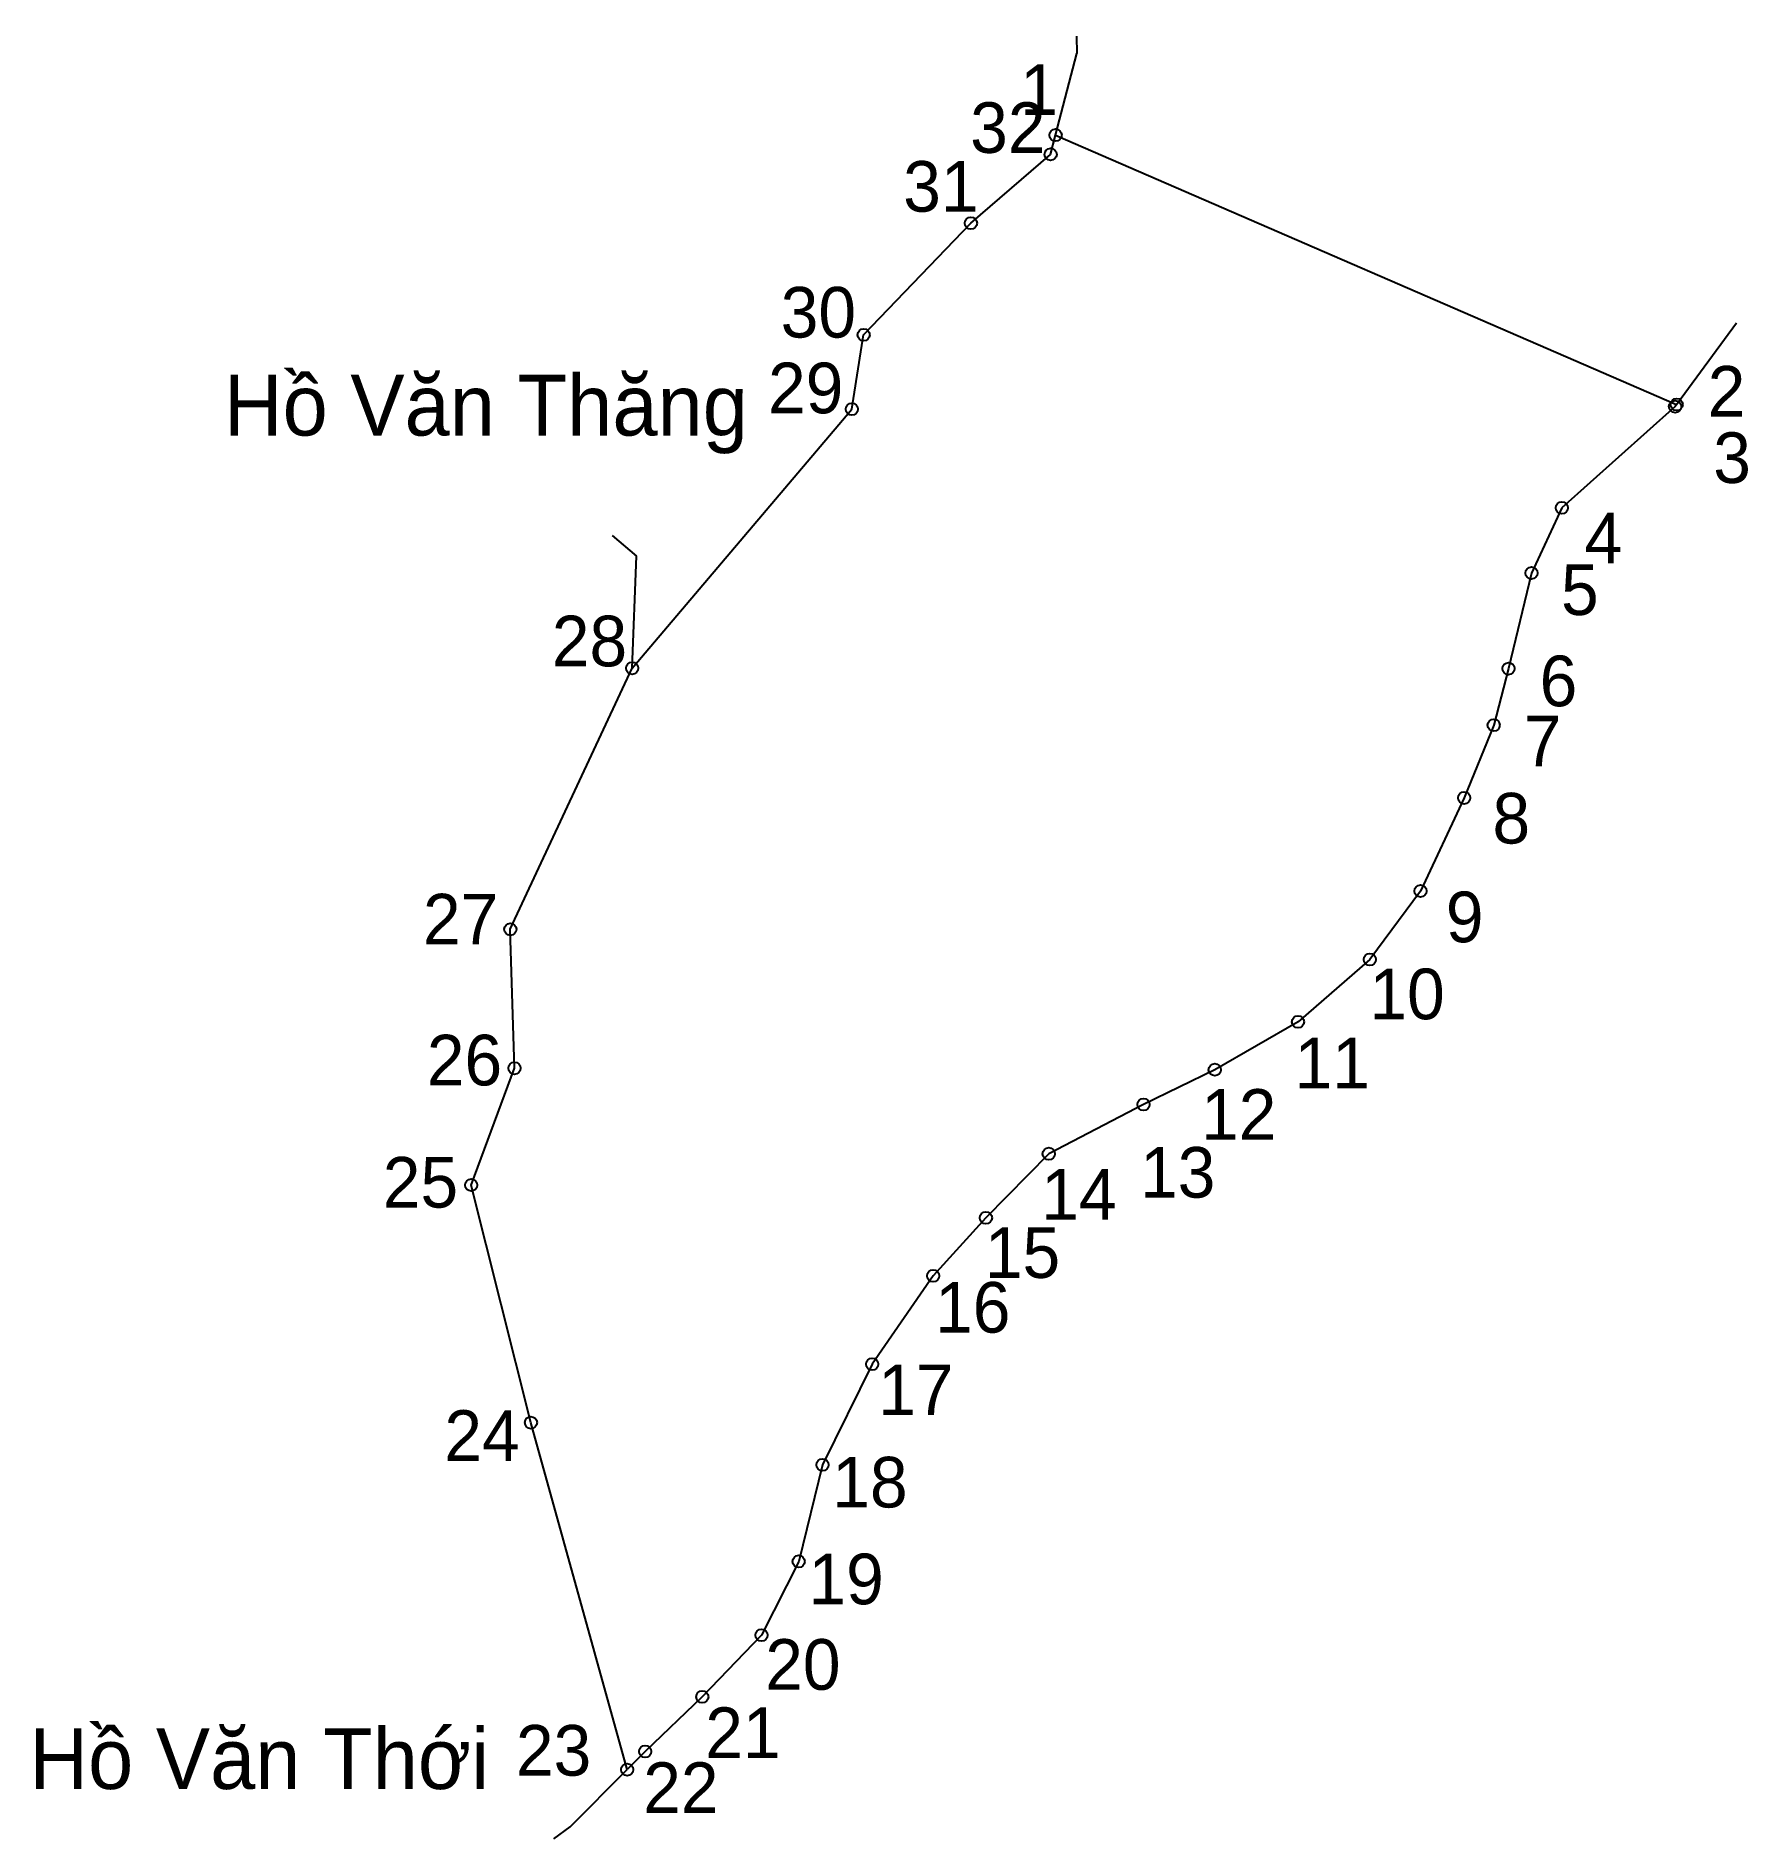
# Model space of a CAD drawing. Extents: x 548673 to 548921, y 1825245 to 1825506.
import ezdxf

# ---------------------------------------------------------------- set-up
doc = ezdxf.new("R2010")
doc.units = 0
for name, color, linetype in [('CanhThua', 7, 'Continuous'), ('MocDinhThua', 7, 'Continuous'), ('RauThua', 7, 'Continuous'), ('SoHieuDinhThua', 7, 'Continuous'), ('TenChuLanCan', 7, 'Continuous')]:
    doc.layers.add(name, color=color, linetype=linetype)

msp = doc.modelspace()

# ---------------------------------------------------------------- linework, layer by layer
at = {"layer": 'CanhThua'}
for p, q in [((548819.69, 1825488.78), (548820.41, 1825491.57)), ((548820.41, 1825491.57), (548910.2, 1825452.61)), ((548808.17, 1825478.84), (548819.69, 1825488.78)), ((548792.66, 1825462.69), (548808.17, 1825478.84)), ((548790.95, 1825451.94), (548792.66, 1825462.69)), ((548759.2, 1825414.47), (548790.95, 1825451.94)), ((548909.97, 1825452.3), (548893.61, 1825437.66)), ((548910.2, 1825452.61), (548909.97, 1825452.3)), ((548893.61, 1825437.66), (548889.21, 1825428.24)), ((548889.21, 1825428.24), (548885.9, 1825414.42)), ((548741.58, 1825376.72), (548759.2, 1825414.47)), ((548885.9, 1825414.42), (548883.75, 1825406.25)), ((548883.75, 1825406.25), (548879.48, 1825395.72)), ((548879.48, 1825395.72), (548873.16, 1825382.26)), ((548873.16, 1825382.26), (548865.85, 1825372.35)), ((548742.19, 1825356.63), (548741.58, 1825376.72)), ((548865.85, 1825372.35), (548855.46, 1825363.35)), ((548855.46, 1825363.35), (548843.42, 1825356.42)), ((548735.93, 1825339.74), (548742.19, 1825356.63)), ((548843.42, 1825356.42), (548833.13, 1825351.39)), ((548833.13, 1825351.39), (548819.42, 1825344.27)), ((548819.42, 1825344.27), (548810.34, 1825335)), ((548744.56, 1825305.39), (548735.93, 1825339.74)), ((548810.34, 1825335), (548802.71, 1825326.61)), ((548802.71, 1825326.61), (548793.9, 1825313.84)), ((548793.9, 1825313.84), (548786.71, 1825299.29)), ((548758.46, 1825255.21), (548744.56, 1825305.39)), ((548786.71, 1825299.29), (548783.27, 1825285.32)), ((548783.27, 1825285.32), (548777.89, 1825274.65)), ((548777.89, 1825274.65), (548769.33, 1825265.73)), ((548769.33, 1825265.73), (548761.08, 1825257.83)), ((548761.08, 1825257.83), (548758.46, 1825255.21))]:
    msp.add_line(p, q, dxfattribs=at)
at = {"layer": 'MocDinhThua'}
for centre in [(548820.41, 1825491.57), (548819.69, 1825488.78), (548808.17, 1825478.84), (548792.66, 1825462.69), (548790.95, 1825451.94), (548909.97, 1825452.3), (548910.2, 1825452.61), (548893.61, 1825437.66), (548889.21, 1825428.24), (548759.2, 1825414.47), (548885.9, 1825414.42), (548883.75, 1825406.25), (548879.48, 1825395.72), (548873.16, 1825382.26), (548741.58, 1825376.72), (548865.85, 1825372.35), (548855.46, 1825363.35), (548742.19, 1825356.63), (548843.42, 1825356.42), (548833.13, 1825351.39), (548819.42, 1825344.27), (548735.93, 1825339.74), (548810.34, 1825335), (548802.71, 1825326.61), (548793.9, 1825313.84), (548744.56, 1825305.39), (548786.71, 1825299.29), (548783.27, 1825285.32), (548777.89, 1825274.65), (548769.33, 1825265.73), (548761.08, 1825257.83), (548758.46, 1825255.21)]:
    msp.add_circle(centre, 0.879, dxfattribs=at)
at = {"layer": 'RauThua'}
for p, q in [((548823.44, 1825505.89), (548823.48, 1825503.37)), ((548820.41, 1825491.57), (548823.48, 1825503.37)), ((548910.2, 1825452.61), (548918.83, 1825464.4)), ((548756.29, 1825433.68), (548759.84, 1825430.7)), ((548759.2, 1825414.47), (548759.84, 1825430.7)), ((548750.21, 1825246.94), (548758.46, 1825255.21)), ((548747.87, 1825245.19), (548750.21, 1825246.94))]:
    msp.add_line(p, q, dxfattribs=at)

# ---------------------------------------------------------------- texts
at = {"layer": 'SoHieuDinhThua'}
for s, height, p in [('1', 7.32, (548815.3, 1825494.49)), ('32', 7.321, (548808.06, 1825488.99)), ('31', 7.321, (548798.38, 1825480.49)), ('30', 7.321, (548780.67, 1825462.29)), ('29', 7.321, (548778.84, 1825451.34)), ('2', 7.32, (548914.69, 1825450.86)), ('3', 7.32, (548915.49, 1825441.26)), ('4', 7.32, (548896.89, 1825429.63)), ('5', 7.32, (548893.48, 1825422.17)), ('28', 7.321, (548747.58, 1825414.75)), ('6', 7.32, (548890.39, 1825408.98)), ('7', 7.32, (548888.09, 1825400.28)), ('8', 7.32, (548883.57, 1825389.13)), ('27', 7.321, (548728.95, 1825374.53)), ('9', 7.32, (548876.83, 1825374.85)), ('10', 7.321, (548865.78, 1825363.72)), ('26', 7.321, (548729.51, 1825354.15)), ('11', 7.321, (548854.96, 1825353.72)), ('12', 7.321, (548841.44, 1825346.29)), ('25', 7.321, (548723.14, 1825336.48)), ('13', 7.321, (548832.62, 1825337.92)), ('14', 7.321, (548818.34, 1825334.73)), ('15', 7.321, (548810.18, 1825326.31)), ('16', 7.321, (548802.99, 1825318.4)), ('17', 7.321, (548794.76, 1825306.47)), ('24', 7.321, (548732.04, 1825299.86)), ('18', 7.321, (548788.13, 1825293.12)), ('19', 7.321, (548784.68, 1825279.12)), ('20', 7.321, (548778.43, 1825266.76)), ('21', 7.321, (548769.76, 1825256.89)), ('23', 7.321, (548742.39, 1825254.34)), ('22', 7.321, (548760.79, 1825248.94))]:
    msp.add_text(s, height=height, dxfattribs=at).set_placement(p)
at = {"layer": 'TenChuLanCan'}
for s, p in [('Hồ Văn Thăng', (548700.17, 1825448.12)), ('Hồ Văn Thới', (548672.05, 1825252.41))]:
    msp.add_text(s, height=8.7854, dxfattribs=at).set_placement(p)

doc.saveas('drawing.dxf')
